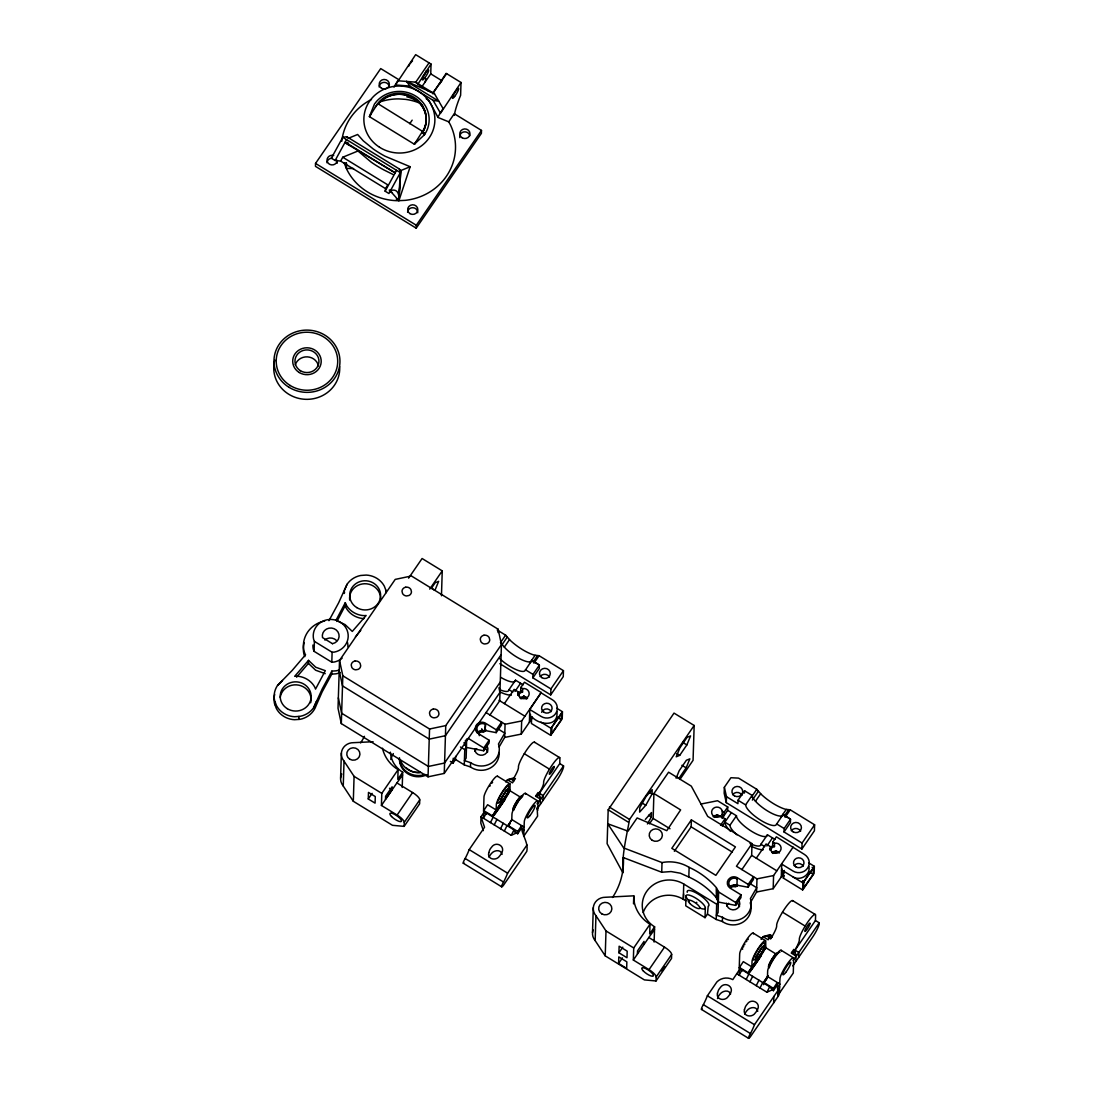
<?xml version="1.0" encoding="UTF-8"?>
<svg xmlns="http://www.w3.org/2000/svg" width="1093" height="1093" viewBox="0 0 1093 1093"><rect width="100%" height="100%" fill="white"/><g stroke="black" fill="none" stroke-linecap="round" stroke-linejoin="round"><path stroke-width="1.5" d="M477.381 733.034A5.397 5.096 1.8 0 1 485.019 731.272L484.95 730.479L496.195 732.652L496.277 729.823L485.879 723.443L484.978 729.905L485.661 730.616L481.753 730.78L481.794 729.099L481.753 730.78L478.529 732.296M353.531 168.541L346.399 168.418L346.467 163.021M399.287 168.95L400.339 172.626L388.917 193.516L385.146 191.193L385.597 188.665L340.62 161.054L335.127 160.507L331.343 158.184L342.778 137.308L346.754 136.721L399.287 168.95L400.789 170.563L398.918 200.661L396.308 199.049M685.98 896.028L685.748 905.837L705.026 917.669L707.458 914.103L708.209 906.234A13.034 3.703 34.5 0 0 699.602 894.962A13.034 3.703 34.5 0 0 687.224 892.284M778.066 995.176L777.164 982.716L779.678 984.26L779.405 993.223L778.353 996.037L750.372 1036.765A5.014 0.861 -58.5 0 1 748.473 1038.008A5.014 0.861 -58.5 0 1 750.481 1033.568A28.691 4.932 -58.5 0 0 754.484 1024.688L778.544 989.684L779.61 986.856L777.082 985.299L773.393 990.682L769.663 986.774L741.942 969.764L739.374 969.805L732.816 979.615A12.993 12.255 1.8 0 0 716.871 981.965L707.376 995.778A28.691 4.932 -58.5 0 1 703.373 1004.658A5.014 0.861 -58.5 0 0 701.433 1008.689A5.014 0.861 -58.5 0 0 702.293 1008.962M340.592 778.052L341.371 753.145M404.137 826.376L404.26 822.373A8.307 2.364 34.5 0 0 397.101 815.064L381.43 805.445L396.909 782.916L412.58 792.534A8.293 2.35 34.5 0 1 419.739 799.844L419.616 803.847L404.137 826.376L392.483 825.311L353.312 801.278L343.257 786.017L344.022 761.111A11.996 11.326 1.8 0 1 353.449 742.68L373.123 741.737M344.022 761.111L354.077 776.358L353.312 801.278M497.93 728.908L504.788 733.116L498.476 743.991A18.007 16.982 1.8 0 1 491.768 762.9A18.007 16.982 1.8 0 1 470.605 762.654L464.416 760.591L466.137 758.105L466.465 747.448L465.304 745.139L465.454 740.303M466.629 738.964L466.465 747.448L483.721 750.782L489.036 743.062L489.118 740.234L478.734 733.854L479.376 732.911A5.397 5.096 1.8 0 1 477.778 725.861A5.397 5.096 1.8 0 1 485.237 724.386L485.019 731.272L481.794 730.452M483.721 750.782L483.816 747.954L489.118 740.234M500.102 689.014L499.733 700.763L489.951 714.986M537.77 810.35L538.002 801.675A12.61 2.172 -58.5 0 0 531.28 807.454A12.61 2.172 -58.5 0 0 524.298 821.608L523.711 836.309L537.592 816.129L537.114 807.413M592.515 932.657L593.28 907.736M656.046 980.967L656.169 976.964A8.307 2.364 34.5 0 0 649.023 969.655L633.339 960.037L648.818 937.507L664.503 947.139A8.293 2.35 34.5 0 1 671.649 954.449L671.526 958.438L656.046 980.967L644.392 979.902L605.221 955.869L595.166 940.608L595.945 915.702A11.996 11.326 1.8 0 1 605.358 897.271L633.776 895.823L634.364 902.804A36.001 33.965 1.8 0 0 650.007 924.254L649.707 933.928L654.598 926.809A27.011 25.481 1.8 0 1 646.523 891.642A27.011 25.481 1.8 0 1 683.753 884.018L716.68 904.239L716.202 919.473L722.377 921.549A18.007 16.982 1.8 0 0 743.541 921.795A18.007 16.982 1.8 0 0 750.263 902.886L756.575 892.011L756.984 878.854L736.45 866.243L752.011 843.605L707.704 816.416L691.295 786.127L668.588 772.191L653.915 793.518L653.136 818.425L649.406 823.849M595.945 915.702L606 930.949L605.221 955.869M749.839 883.499L756.711 887.721L750.399 898.596A18.007 16.982 1.8 0 1 743.677 917.505A18.007 16.982 1.8 0 1 722.514 917.259L716.339 915.183L718.046 912.696L718.374 902.053L716.407 897.736A78.259 73.846 1.7 0 0 688.822 877.023L689.123 867.364A36.001 33.965 1.8 0 0 662.016 862.582L623.679 847.936L607.735 823.767L608.186 809.817L674.012 713.101L694.164 725.479L693.058 760.332L679.969 779.391M674.34 851.31L691.159 826.855L691.377 819.873L735.425 846.911L715.86 875.356L671.812 848.318L691.377 819.873M689.123 867.364L689.765 867.664A78.259 73.846 1.7 0 1 716.257 887.557L716.393 898.036M717.213 899.73L717.514 890.071L716.707 888.076M717.514 890.071L718.593 891.956L718.374 902.053L735.644 905.373L740.945 897.654L741.04 894.825L730.643 888.445L731.285 887.516A5.397 5.096 1.8 0 1 729.687 880.466A5.397 5.096 1.8 0 1 737.16 878.977L737.802 878.034L748.186 884.415L748.104 887.243L736.108 885.029L729.741 887.434M735.644 905.373L735.726 902.545L741.04 894.825M736.887 884.497L736.942 885.863A5.397 5.096 1.8 0 0 729.659 887.092M741.874 869.577L751.656 855.354L752.011 843.605M778.353 996.037L778.544 989.684M274.93 704.725L275.026 701.733M399.054 79.844L380.719 68.586L315.535 163.417L315.453 166.341L416.214 228.177L481.398 133.346L481.494 130.422L454.278 113.727L448.717 121.829L450.302 124.629A57.014 53.776 1.8 0 1 405.161 200.361L398.016 200.702A57.014 53.776 1.8 0 1 346.713 169.224L344.145 162.912M298.854 719.399L298.949 716.407M296.586 677.195L308.431 663.369L308.527 660.377L315.74 667.236L325.318 670.678L315.535 689.109L314.839 687.251A21.532 20.316 1.8 0 0 296.749 676.157L294.673 676.307L308.527 660.377M342.136 658.177A17.488 16.491 1.8 0 1 334.075 662.044L331.807 662.208L314.087 651.332L314.388 641.372L313.623 639.337A17.488 16.491 1.8 0 1 327.053 619.799A17.488 16.491 1.8 0 1 347.82 632.546A17.488 16.491 1.8 0 1 334.39 652.084L332.108 652.248L314.388 641.372M331.807 662.208L332.108 652.248M274.698 694.397A21.532 20.316 1.8 0 0 274.521 703.619L276.406 708.619A21.532 20.316 1.8 0 0 294.482 719.713L300.083 719.317A21.532 20.316 1.8 0 0 316.068 705.75L322.107 691.951L331.78 674.121L331.862 671.129L336.07 670.829A26.997 25.467 1.8 0 0 338.803 670.146M339.527 660.418L338.024 708.237L341.317 723.607L428.046 776.836L444.25 773.42L499.938 692.402L501.441 644.569L498.148 629.213L411.419 575.984L395.215 579.399L339.527 660.418L342.819 675.788L341.317 723.607M363.969 618.624A21.532 20.316 1.8 0 1 345.894 607.53L345.279 602.694L336.261 619.799M368.273 798.969L368.478 792.398L375.282 796.565L375.077 803.136L368.273 798.969L372.126 793.368M385.706 593.062L385.802 590.07M381.43 805.445L381.799 793.368L398.098 769.663A36.001 33.965 1.8 0 1 382.454 748.213M392.018 789.802L392.114 786.81L385.597 796.305L385.501 799.284L392.018 789.802L389.504 788.258M415.654 82.317L429.03 62.847M417.649 84.516L431.038 64.077L415.668 54.65L395.502 84.953L409.834 86.074L433.06 100.324L438.812 101.225L406.569 81.442L409.834 86.074M396.909 782.916L402.593 775.019M398.098 769.663L397.797 779.323L402.689 772.205A27.011 25.481 1.8 0 1 390.379 752.162M416.214 228.177L416.31 225.254L481.494 130.422M402.21 787.466L402.689 772.205M421.707 87.003L430.738 73.859L431.038 64.077M432.76 93.793L446.149 73.354L461.014 82.481L460.618 95.296A82.481 14.195 -58.5 0 0 454.333 115.38M426.215 98.698L428.921 100.406L438.006 117.47L448.717 121.829M428.046 776.836L429.549 729.004L342.819 675.788M441.463 595.781L442.241 570.874L422.089 558.509L408.591 578.156M444.25 773.42L445.753 725.602L501.441 644.569M450.357 761.384L453.103 763.064L453.253 758.187M453.103 763.064L455.549 759.512L455.644 756.411M464.047 742.625A78.259 73.846 1.7 0 1 464.484 743.144L465.29 745.44M499.146 752.476A18.007 16.982 1.8 0 1 489.705 768.324A18.007 16.982 1.8 0 1 470.468 766.958L464.279 764.881L464.771 749.634L466.369 747.311M470.468 766.958L470.605 762.654M479.281 735.671L479.376 732.911M483.543 811.389L483.994 796.865A12.61 2.172 -58.5 0 1 490.552 783.353A12.61 2.172 -58.5 0 1 497.657 776.495M509.871 790.034L496.167 809.968L487.601 804.721L483.762 810.596L483.543 818.315L486.262 812.85L513.97 829.86L516.429 832.989L511.251 835.325L481.016 816.772L483.68 812.891L486.262 812.85L486.207 814.449M492.301 816.553L510.035 790.772A31.861 5.479 -58.5 0 1 492.301 816.553L496.167 809.968L496.345 804.448A12.61 2.172 -58.5 0 1 503.326 790.294A12.61 2.172 -58.5 0 1 510.048 784.514L510.035 790.772L521.388 797.74M498.053 632.574L498.148 629.213M499.132 746.929L504.665 737.42L505.075 724.263L485.961 712.527M508.887 825.051A31.861 5.479 -58.5 0 1 507.917 826.144L511.784 819.559L511.961 814.025A12.61 2.172 -58.5 0 1 518.943 799.871A12.61 2.172 -58.5 0 1 525.665 794.092M541.213 692.921L552.552 699.875A10.506 9.905 1.8 0 1 555.654 713.579A10.506 9.905 1.8 0 1 541.144 716.462L529.804 709.507L541.226 692.511L524.449 682.223L520.814 687.497L522.645 688.631L522.55 692.006A5.397 5.096 1.8 0 0 518.533 695.408L517.932 691.705M518.519 695.503L518.629 692.129L514.147 689.382L504.379 703.605M517.822 695.08L520.705 690.885L520.814 687.497M511.251 835.325L513.97 829.86L513.915 831.445L517.699 833.768L517.768 831.459L521.47 825.802L523.998 827.346M504.665 737.42L521.252 734.113L521.662 720.97L541.226 692.511M521.47 825.802C521.293 834.615 528.807 842.279 526.785 851.365L503.49 885.262A5.014 0.861 -58.5 0 1 501.578 886.505A5.014 0.861 -58.5 0 1 503.586 882.065A28.691 4.932 -58.5 0 0 507.603 873.184L526.99 844.985M529.408 722.254L529.818 709.111M530.214 721.079L530.433 714.303M499.856 663.683L550.722 694.888L550.913 688.918L532.878 677.851L532.988 674.395L539.355 665.131L531.949 660.281L524.845 670.897A18.444 5.233 34.5 0 1 499.829 658.71M556.924 711.803C558.742 727.624 538.466 725.055 531.635 716.53L531.417 723.498L550.735 735.343L562.226 718.811L562.444 711.734L556.692 708.196M540.448 804.147L539.355 793.258L559.753 763.597L559.917 758.515A15.001 2.582 -58.5 0 0 550.394 767.696A63.818 10.985 -58.5 0 1 549.465 769.158L549.396 769.294A15.001 2.582 -58.5 0 0 543.658 782.752L543.645 783.121A12.324 2.118 -58.5 0 1 537.25 796.332L535.57 796.169L540.611 799.27L563.537 765.906L559.753 763.597M542.989 800.459L543.139 795.581L539.355 793.258L537.25 796.332M550.735 735.343L550.954 728.28L562.444 711.734M561.255 719.727L561.46 713.456L551.924 727.159L551.719 733.43L561.255 719.727L557.102 717.186M497.206 630.005L505.622 635.17L510.24 640.348A22.502 6.394 34.5 0 0 534.327 655.131L539.081 655.704L563.455 670.665L563.264 676.635L550.722 694.888M563.537 765.906L563.496 767.136A12.61 2.172 -58.5 0 1 557.389 779.514L537.1 809.025M618.597 963.466L618.802 956.894L626.863 961.84L626.658 968.412L618.597 963.466L622.45 957.864M618.925 952.795L619.13 946.21L627.191 951.17L626.986 957.741L618.925 952.795L622.778 947.18M694.164 725.479L629.554 819.463C626.467 836.896 621.78 854.617 622.901 872.842L607.121 843.687L607.735 823.767L628.051 831.158L637.137 817.933L666.785 830.68L680.625 809.913L653.915 793.518M633.516 903.87L633.776 895.823M633.339 960.037L633.721 947.959L650.007 924.254M637.424 953.888L637.52 950.896L644.037 941.415L643.941 944.393M647.411 823.958L651.332 816.949L651.469 812.564L645.335 819.408M652.056 794.051L652.193 789.665L646.059 796.51L639.774 807.727L639.637 812.113L645.772 805.268L652.056 794.051L649.256 792.329M648.818 937.507L654.516 929.61M654.12 942.057L654.598 926.809M688.822 877.023L680.324 873.198L671.088 871.558L661.716 872.241L662.016 862.582M685.817 900.823L683.275 899.279L683.753 884.018M683.453 899.375L683.617 893.896M705.026 917.669L705.327 907.9M719.672 816.088L716.817 814.64M718.279 901.916L716.68 904.239M722.036 817.14A5.397 5.096 1.8 0 0 722.172 814.517L722.282 811.129A5.397 5.096 1.8 0 0 714.972 807.454A5.397 5.096 1.8 0 0 712.431 814.872A5.397 5.096 1.8 0 0 720.615 815.979L725.001 818.78L724.891 822.155A24.456 6.954 34.5 0 0 730.288 831.131M724.358 787.274L724.167 793.245L726.298 802.645L801.879 849.029L814.422 830.776L814.613 824.791L790.239 809.831L785.484 809.271A22.502 6.394 34.5 0 1 761.397 794.488L756.78 789.296L738.567 778.12L730.916 777.724L724.358 787.274L726.49 796.674L726.298 802.645M700.968 804.038L717.568 800.732L727.747 806.976L724.112 812.263L724.003 815.638L722.172 814.517M722.377 921.549L722.514 917.259M722.077 818.438L727.637 810.35L727.747 806.976M801.879 849.029L802.071 843.045L784.036 831.978L790.403 822.715L790.512 819.258L783.107 814.408L782.52 815.542A18.444 5.233 34.5 0 1 767.423 810.897A18.444 5.233 34.5 0 1 752.612 797.18L752.107 795.39L744.565 790.758L738.035 800.24L737.925 803.683L726.49 796.674M737.16 878.977L736.942 885.863L733.663 885.371L736.942 885.863L737.584 884.934M744.483 793.053L744.565 790.758M739.237 968.302L739.688 953.779A12.61 2.172 -58.5 0 1 746.669 939.625A12.61 2.172 -58.5 0 1 753.391 933.846M765.565 946.948L751.861 966.881L743.295 961.635L739.455 967.51L739.237 975.229L741.942 969.764L741.901 971.363M747.995 973.467L765.728 947.686A31.861 5.479 -58.5 0 1 747.995 973.467L751.861 966.881L752.039 961.362A12.61 2.172 -58.5 0 1 759.02 947.207A12.61 2.172 -58.5 0 1 765.742 941.428L765.728 947.686L777.082 954.654M763.57 984.656L763.638 982.347L767.477 976.473L767.655 970.939A12.61 2.172 -58.5 0 1 774.636 956.785A12.61 2.172 -58.5 0 1 781.358 951.006M781.714 864.098L793.053 871.066A10.506 9.905 1.8 0 0 807.577 868.17A10.506 9.905 1.8 0 0 804.462 854.466L776.358 836.814L772.737 842.102L772.628 845.476L769.732 849.671L770.428 850.108L770.538 846.72L766.07 843.974L756.288 858.21M756.575 892.011L773.175 888.705L773.584 875.561L793.135 847.116M770.428 850.108L770.456 849.999A5.397 5.096 1.8 0 1 774.459 846.597L774.568 843.222L772.737 842.102M773.393 990.682L773.461 988.373L777.164 982.716M773.666 1002.882L773.871 996.488M778.366 852.103L775.511 850.655M781.317 876.859L781.727 863.702M782.137 875.671L782.287 870.807M784.036 831.978L784.146 828.535L790.512 819.258L783.107 814.408L776.003 825.024A18.444 5.233 34.5 0 1 760.906 820.378A18.444 5.233 34.5 0 1 746.095 806.661L745.59 804.872L738.035 800.24M779.678 984.26L779.992 978.522A12.61 2.172 -58.5 0 1 786.974 964.368A12.61 2.172 -58.5 0 1 793.696 958.588L793.286 973.043L779.405 993.223M783.326 878.089L783.544 871.121L802.863 882.871L802.645 889.948L783.326 878.089L784.187 875.616M792.876 876.832C799.693 881.368 811.02 875.192 808.847 866.394M796.141 961.061L795.048 950.172M798.682 957.372L798.833 952.495L793.791 949.393L791.264 953.082L796.305 956.184L819.217 922.82L815.446 920.511L815.61 915.428A15.001 2.582 -58.5 0 0 806.087 924.61A63.818 10.985 -58.5 0 1 805.158 926.072L805.09 926.208A15.001 2.582 -58.5 0 0 799.352 939.666L799.338 940.035A12.324 2.118 -58.5 0 1 792.944 953.246L791.687 952.468M813.37 868.047L803.833 881.75L803.642 888.022L813.178 874.318L813.37 868.047L812.113 867.282M808.601 862.801L814.353 866.325L814.135 873.403L802.645 889.948M819.217 922.82L819.19 924.05A12.61 2.172 -58.5 0 1 813.083 936.428L792.794 965.939M398.972 198.543L400.789 170.563L410.162 166.723L398.918 200.661L389.34 189.922M316.437 701.337L313.746 707.54A21.532 20.316 1.8 0 1 300.179 716.325L294.577 716.735A21.532 20.316 1.8 0 1 276.502 705.627L274.616 700.627A21.532 20.316 1.8 0 1 277.581 685.352L282.486 680.515M344.391 590.466L347.068 584.263A21.532 20.316 1.8 0 1 360.635 575.478L366.237 575.068A21.532 20.316 1.8 0 1 384.326 586.162L386.212 591.163M344.295 593.444L344.568 592.023M518.629 692.129L518.383 693.331A5.397 5.096 1.8 0 0 523.984 698.7A5.397 5.096 1.8 0 0 529.135 693.003A5.397 5.096 1.8 0 0 522.645 688.631M770.538 846.72L770.305 847.936A5.397 5.096 1.8 0 0 775.893 853.291A5.397 5.096 1.8 0 0 781.058 847.594A5.397 5.096 1.8 0 0 774.568 843.222M425.163 81.961L425.969 78.71M717.5 998.565L718.224 996.693A12.378 11.681 1.8 0 1 719.986 994.138C722.391 990.873 728.853 989.233 730.602 993.961M422.608 131.42L377.727 103.548L369.393 116.637L414.37 144.235L424.48 134.726L426.215 131.802A29.784 28.104 1.8 0 0 415.559 95.993A29.784 28.104 1.8 0 0 376.593 101.348L374.475 104.04L369.393 116.637L371.101 114.15M686.855 744.934L690.571 735.931L687.101 737.351L679.928 747.776L676.225 756.793L679.696 755.372L686.855 744.934L682.66 742.366M676.116 778.216L679.204 770.702L686.377 760.263L689.847 758.856L686.144 767.86L678.972 778.298L676.171 776.576M347.068 584.263L338.625 602.844L328.952 620.674M313.746 707.54L322.203 688.959L331.862 671.129M489.077 857.254L489.486 856.325A12.378 11.681 1.8 0 1 491.249 853.77C493.749 850.135 501.059 848.947 502.083 854.371M744.77 1014.167L745.18 1013.238A12.378 11.681 1.8 0 1 746.943 1010.683C749.443 1007.049 756.752 1005.861 757.777 1011.285M345.197 605.672L336.904 621.466M490.47 822.578L493.189 817.099M494.241 824.887L496.96 819.422M500.539 828.754L503.258 823.289M504.324 831.076L507.043 825.598M746.164 979.492L748.883 974.013M749.935 981.801L752.653 976.336M756.233 985.667L758.952 980.202M760.018 987.99L762.736 982.511M736.709 973.685L766.944 992.239L769.663 986.774M534.682 742.53A15.001 2.582 -58.5 0 0 525.2 752.244A63.818 10.985 -58.5 0 1 524.285 753.692L524.203 753.842A15.001 2.582 -58.5 0 0 518.465 767.3L518.451 767.655A12.324 2.118 -58.5 0 1 512.48 780.238L513.737 781.003L515.431 778.544L507.439 779.774A12.324 2.118 -58.5 0 1 505.799 781.973M792.89 900.987A15.001 2.582 -58.5 0 0 783.408 910.701A63.818 10.985 -58.5 0 1 782.492 912.149L782.41 912.3A15.001 2.582 -58.5 0 0 776.686 925.757L776.672 926.113A12.324 2.118 -58.5 0 1 770.688 938.696L768.174 937.152L769.868 934.679L772.382 936.223L770.688 938.696M335.127 160.507L346.549 139.617M385.146 191.193L396.568 170.317M340.62 161.054L342.765 157.228L357.971 150.998L371.183 162.147A31 6.995 29.2 0 0 383.807 169.893L393.33 174.62M385.597 188.665L387.742 184.826L342.765 157.228M375.295 107.1L378.847 102.127A26.874 25.358 1.8 0 1 414.001 97.304A26.874 25.358 1.8 0 1 423.619 129.616L414.37 144.235L416.078 141.748M394.026 87.085L397.729 80.759L415.408 82.125L434.549 93.875L443.075 108.576L438.033 116.869M409.725 123.714L412.17 120.162M446.654 73.668L432.787 92.973M461.014 82.481L440.534 113.221L433.06 100.324M429.713 589.113L442.241 570.874M431.598 587.966L435.178 582.76L438.648 581.339L434.946 590.343L430.751 587.774M500.444 642.684L505.622 635.17M502.042 644.706L507.207 637.178M504.324 647.138L509.502 639.61M501.127 654.693L445.425 735.712L429.235 739.128L342.492 685.898L339.213 670.528M397.101 815.064L412.58 792.534M500.266 682.018L444.578 763.037L428.374 766.453L341.644 713.223L338.352 697.853M404.26 822.373L419.739 799.857M499.925 689.751A18.444 5.233 34.5 0 0 508.996 689.669L515.513 680.188L523.082 684.819M529.914 662.836L535.078 655.308M485.825 729.455L483.721 732.228A18.007 16.982 1.8 0 0 479.212 732.173M481.753 730.78L485.019 731.272L485.661 730.329M533.124 662.003L537.428 655.732M533.917 663.219L539.081 655.704M514.981 691.404L520.569 683.275M496.277 729.823L501.578 722.104L501.496 724.932L496.195 732.652M532.878 677.851L539.245 668.588L539.355 665.131L531.949 660.281L531.362 661.402A18.444 5.233 34.5 0 1 516.265 656.77A18.444 5.233 34.5 0 1 501.455 643.053L500.949 641.263M530.419 714.603L529.599 715.792L531.622 717.022M550.913 688.918L563.455 670.665M521.252 734.113L531.99 718.484M464.006 862.896A5.014 0.861 -58.5 0 1 463.268 862.445A5.014 0.861 -58.5 0 1 465.181 858.497A28.691 4.932 -58.5 0 0 469.198 849.616L484.554 827.264L481.016 816.772L480.824 823.152L483.352 830.639M509.857 790.335L492.328 815.856L483.762 810.596M494.118 815.433L505.321 799.147M511.633 820.064L507.944 825.434L517.768 831.459M507.917 826.144L509.789 823.425M517.699 833.768L521.388 828.385L523.916 829.942L522.55 831.91M720.56 825.242L725.001 818.78M722.227 826.035L731.408 812.673M736.969 834.833A18.444 5.233 34.5 0 1 729.946 825.256L736.463 815.774L727.637 810.35M745.59 804.872L752.107 795.39M751.615 796.824L756.78 789.296M752.339 800.09L758.364 791.318M755.482 801.265L760.66 793.75M649.023 969.655L664.503 947.139M656.169 976.964L671.649 954.449M661.743 970.871L664.544 966.799M750.03 843.523A18.444 5.233 34.5 0 0 760.906 844.261L767.423 834.779L774.992 839.424M781.071 816.963L786.236 809.448M784.282 816.129L788.6 809.872M785.075 817.359L790.239 809.831M766.89 846.009L772.478 837.88M748.186 884.415L753.501 876.695L753.405 879.523L748.104 887.243M782.328 869.195L781.522 870.383L783.531 871.613L784.35 870.438M802.071 843.045L814.613 824.791M773.175 888.705L783.913 873.088M802.863 882.871L814.353 866.325M765.592 947.399L748.022 972.77L739.455 967.51M749.812 972.346L761.015 956.061M768.256 975.639L763.638 982.347L773.461 988.373M768.283 976.268L763.611 983.058A31.861 5.479 -58.5 0 0 764.581 981.965M792.944 953.246L815.446 920.511M512.48 780.238L514.175 777.765L507.439 779.774L512.48 782.861A12.324 2.118 -58.5 0 0 513.737 781.003M535.994 795.554L538.098 792.48M305.548 654.748L292.118 670.501L277.581 685.352M355.403 636.905L360.772 630.374M520.937 698.837L523.875 697.43L526.635 699.137M714.153 817.414L717.09 816.006M772.847 853.442L775.784 852.034M766.944 992.239L772.123 989.903M769.868 934.679L763.133 936.687A12.324 2.118 -58.5 0 1 761.097 939.379M429.549 729.004L445.753 725.602M505.075 724.263L521.662 720.97M756.984 878.854L773.584 875.561M769.13 935.758L763.133 936.687L768.174 939.775A12.324 2.118 -58.5 0 0 769.431 937.917L771.125 935.458L769.13 935.758L771.644 937.302M331.78 674.121L335.975 673.821A26.997 25.467 1.8 0 0 340.046 672.687M415.108 100.952L418.373 101.307M325.222 673.671L315.645 670.228L308.431 663.369M406.774 96.799L407.252 96.894A31.342 29.566 1.8 0 1 417.827 101.731M735.808 886.847L735.63 886.819A18.007 16.982 1.8 0 0 731.121 886.765M734.496 885.18L736.942 885.863L736.873 885.084M410.162 166.723L385.05 156.217A27.967 6.312 29.2 0 1 373.178 148.921L363.313 140.86L357.63 134.494L348.257 138.333L346.754 136.721M612.531 897.49A73.19 69.037 1.8 0 0 623.434 858.661L623.379 857.595L661.716 872.241M406.569 81.442L432.787 92.796M338.707 621.685L345.074 624.568L352.288 631.426L366.141 615.496L364.065 615.646A21.532 20.316 1.8 0 1 345.989 604.538L345.279 602.694M427.349 90.473L434.549 93.875M735.316 885.057L736.942 885.863L736.108 885.029M683.275 899.279L682.005 898.555A26.997 25.467 1.8 0 0 643.176 912.546M430.738 73.859L441.722 80.609M342.778 137.308L400.339 172.626L398.863 196.658A146.107 25.139 -58.5 0 0 389.381 190.974M345.169 142.828L395.174 172.844L345.169 142.158L348.954 145.15L347.752 142.391M389.573 190.961L392.401 192.696M315.535 163.417L416.31 225.254M676.895 753.651L679.696 755.372M681.936 765.291L686.144 767.86M525.432 669.763L532.988 674.395M776.59 823.903L784.146 828.535M722.282 811.129L724.112 812.263M520.705 690.885L522.55 692.006M772.628 845.476L774.459 846.597M523.615 695.763L526.443 697.812L523.602 696.063M809.011 871.777L813.178 874.318M508.996 689.669L512.781 691.992M724.891 822.155L729.946 825.256M760.906 844.261L764.69 846.583M802.576 880.972L803.833 881.75M802.563 881.368L803.82 882.147L802.399 881.614M540.967 722.145L550.954 728.28M498.954 700.285L524.927 716.229M751.656 855.354L776.836 870.82M691.159 826.855L732.365 852.144M641.577 802.699L645.772 805.268M534.504 742.188L559.698 757.654M792.712 900.646L815.392 914.568M648.532 815.228L651.332 816.949M653.136 818.425L670.009 828.767M524.285 753.692L549.465 769.158M782.492 912.149L805.158 926.072M609.402 807.099L629.554 819.463M608.186 809.817L628.338 822.182M468.2 738.362L483.816 747.954M735.726 902.545L718.593 891.956M460.495 747.011L464.771 749.634M497.52 776.208L509.857 783.79M525.473 793.368L537.824 800.95M753.214 933.121L765.551 940.704M781.167 950.282L793.518 957.864M511.784 819.559L524.134 827.128M767.477 976.473L779.828 984.042M354.077 776.358L381.799 793.368M606 930.949L633.721 947.959M469.198 849.616L507.603 873.184M707.376 995.778L754.484 1024.688M465.181 858.497L503.586 882.065M703.373 1004.658L750.481 1033.568M463.295 863.251L501.701 886.819M701.474 1009.426L748.582 1038.336M707.458 914.103L716.202 919.473M455.549 759.512L464.279 764.881M415.408 82.125L420.34 85.951M421.898 132.335L424.48 134.726L422.704 131.146M422.923 131.584L425.122 133.647M484.199 730.438L485.019 731.272M623.379 857.595L623.925 858.592M464.484 743.144L465.304 745.139M314.087 651.332L313.308 649.297A17.488 16.491 1.8 0 1 312.953 645.007M305.425 654.898L304.004 651.155A26.997 25.467 1.8 0 1 324.744 620.974M304.851 656.633L303.909 654.133A26.997 25.467 1.8 0 1 304.141 642.561M794.42 951.088L796.305 956.184A12.324 2.118 -58.5 0 1 793.094 960.364M538.726 794.174L540.611 799.27A12.324 2.118 -58.5 0 1 537.032 803.847M498.954 687.784L499.938 692.402M346.03 163.076L346.44 166.3M732.611 794.72A5.397 5.096 1.8 0 1 741.956 795.198M791.305 830.748A5.397 5.096 1.8 0 1 800.65 831.226M794.174 865.738A5.246 4.946 1.8 0 1 803.246 866.202M738.117 899.484A6.599 6.23 1.8 0 1 735.439 909.513A6.599 6.23 1.8 0 1 726.626 903.296M726.804 906.001A6.599 6.23 1.8 0 1 728.662 903.296M736.682 902.722A6.599 6.23 1.8 0 1 739.537 906.644M729.946 888.022A6.599 6.23 1.8 0 1 730.042 877.952M730.739 877.542A6.599 6.23 1.8 0 1 737.106 877.611M763.297 849.712A24.456 6.954 34.5 0 1 751.533 846.378M595.166 940.608A11.996 11.326 1.8 0 1 593.103 929.87M767.423 834.779A18.444 5.233 34.5 0 1 751.752 831.404A18.444 5.233 34.5 0 1 736.463 815.774M771.822 852.581A5.397 5.096 1.8 0 1 779.446 852.977M687.757 899.402A11.531 3.279 34.5 0 1 690.571 895.55A11.531 3.279 34.5 0 1 704.193 905.318A11.531 3.279 34.5 0 1 699.657 907.955M689.396 901.124A11.531 3.279 34.5 0 1 688.522 900.249M713.128 816.567A5.397 5.096 1.8 0 1 720.752 816.949M696.828 902.531A3.607 1.025 34.5 0 1 696.46 902.326M769.035 965.502A7.35 1.271 -58.5 0 1 772.314 958.739A7.35 1.271 -58.5 0 1 776.536 953.779M768.953 967.209A8.402 1.448 -58.5 0 1 772.218 958.547A8.402 1.448 -58.5 0 1 777.506 953.806M761.848 947.166A7.35 1.271 -58.5 0 1 757.08 955.2M756.616 955.76A7.35 1.271 -58.5 0 1 755.782 956.662M769.158 967.947A10.206 1.762 -58.5 0 1 770.087 965.515M770.538 964.532A10.206 1.762 -58.5 0 1 776.317 955.268M776.959 954.476A10.206 1.762 -58.5 0 1 778.612 952.782M779.049 952.468A10.206 1.762 -58.5 0 1 779.896 952.331M766.617 979.533A31.861 5.479 -58.5 0 1 766.261 979.956M755.277 959.148A10.206 1.762 -58.5 0 1 756.943 951.211A10.206 1.762 -58.5 0 1 764.376 943.819M742.584 949.27A7.35 1.271 -58.5 0 1 742.693 948.833M743.363 947.085A7.35 1.271 -58.5 0 1 743.677 946.388M744.47 944.871A7.35 1.271 -58.5 0 1 744.907 944.079M746.369 941.742A7.35 1.271 -58.5 0 1 746.874 941.018M747.844 939.707A7.35 1.271 -58.5 0 1 748.309 939.133M513.259 810.296A8.402 1.448 -58.5 0 1 516.811 801.196A8.402 1.448 -58.5 0 1 521.703 797.398M513.696 810.309A10.206 1.762 -58.5 0 1 518.574 801.183M519.271 800.172A10.206 1.762 -58.5 0 1 520.623 798.355M521.265 797.562A10.206 1.762 -58.5 0 1 521.867 796.879M522.427 796.319A10.206 1.762 -58.5 0 1 522.919 795.868M506.373 789.665A7.35 1.271 -58.5 0 1 500.922 798.846M500.485 799.338A7.35 1.271 -58.5 0 1 500.088 799.748M520.268 797.234A7.35 1.271 -58.5 0 1 521.293 797.33M513.45 808.151A7.35 1.271 -58.5 0 1 519.899 797.548M489.691 786.373A7.35 1.271 -58.5 0 1 490.17 785.594M491.672 783.421A7.35 1.271 -58.5 0 1 492.615 782.219M500.129 801.661A10.206 1.762 -58.5 0 1 498.271 800.199A10.206 1.762 -58.5 0 1 505.226 788.49A10.206 1.762 -58.5 0 1 508.532 787.506M509.884 823.876A31.861 5.479 -58.5 0 1 509.215 824.668M540.147 676.608A5.397 5.096 1.8 0 1 549.492 677.086M515.513 680.188A18.444 5.233 34.5 0 1 500.813 677.387M478.037 733.43A6.599 6.23 1.8 0 1 475.701 726.435M476.015 725.711A6.599 6.23 1.8 0 1 476.411 725.028M476.903 724.413A6.599 6.23 1.8 0 1 478.119 723.347M478.83 722.938A6.599 6.23 1.8 0 1 485.183 723.019M364.434 736.327A73.19 69.037 1.8 0 1 360.608 742.898M343.257 786.017A11.996 11.326 1.8 0 1 341.754 773.967M511.387 695.121A24.456 6.954 34.5 0 1 499.61 691.773M474.895 751.41A6.599 6.23 1.8 0 1 476.753 748.705M484.759 748.118A6.599 6.23 1.8 0 1 487.628 752.052M487.191 746.232A6.599 6.23 1.8 0 1 482.696 755.14A6.599 6.23 1.8 0 1 474.717 748.705M519.899 697.99A5.397 5.096 1.8 0 1 527.536 698.372M541.663 712.308A5.246 4.946 1.8 0 1 551.337 711.611M390.775 759.485A26.997 25.467 1.8 0 1 393.316 753.583M349.692 600.098A15.48 14.605 1.8 0 1 364.488 583.744A15.48 14.605 1.8 0 1 380.528 599.142M311.04 700.23A15.48 14.605 1.8 0 1 310.658 702.744M280.232 697.375A15.48 14.605 1.8 0 1 296.353 684.846A15.48 14.605 1.8 0 1 311.04 698.96M347.506 642.506A17.488 16.491 1.8 0 1 347.875 646.796M324.771 639.992A8.402 7.924 1.8 0 1 336.644 640.607M341.808 141.202A57.014 53.776 1.8 0 1 371.483 99.477M378.888 103.193A26.779 25.262 1.8 0 1 413.919 98.37A26.874 25.344 1.8 0 1 423.592 130.613A26.779 25.262 1.8 0 0 413.919 98.37A26.874 25.344 1.8 0 0 378.82 103.125M379.093 86.921A5.096 4.809 1.8 0 1 384.449 82.371A5.096 4.809 1.8 0 1 389.286 87.44M420.846 104.136A31.342 29.566 1.8 0 1 422.663 105.925M380.569 101.704A54.008 50.947 1.8 0 1 398.89 98.903L405.653 99.381A54.008 50.947 1.8 0 1 418.742 102.715M408.536 66.386A5.848 1.011 -58.5 0 1 409.26 65.129M410.053 63.9A5.848 1.011 -58.5 0 1 410.449 63.326M410.845 62.779A5.848 1.011 -58.5 0 1 412.539 60.853M337.231 160.384A5.096 4.809 1.8 0 1 331.439 164.879A5.096 4.809 1.8 0 1 327.162 159.031A5.096 4.809 1.8 0 1 333.707 155.548M326.944 162.775A5.096 4.809 1.8 0 1 332.299 158.239M335.824 159.824A5.096 4.809 1.8 0 1 337.136 163.294M346.057 162.761A146.107 25.139 -58.5 0 1 346.331 164.415M459.811 137.636A5.096 4.809 1.8 0 1 463.733 131.939A5.096 4.809 1.8 0 1 469.785 135.655M407.566 212.247A5.096 4.809 1.8 0 1 412.908 207.711A5.096 4.809 1.8 0 1 417.745 212.766M426.297 70.621A5.848 1.011 -58.5 0 1 425.819 71.701M425.191 72.903A5.848 1.011 -58.5 0 1 423.674 75.39M423.278 75.977A5.848 1.011 -58.5 0 1 422.499 77.016M439.372 84.462A5.848 1.011 -58.5 0 1 439.741 83.833M440.534 82.603A5.848 1.011 -58.5 0 1 440.93 82.03M441.326 81.483A5.848 1.011 -58.5 0 1 442.078 80.527M339.691 366.633A33.009 31.137 1.8 0 1 303.335 399.164A33.009 31.137 1.8 0 1 274.849 360.075M295.315 364.679A11.996 11.326 1.8 0 1 318.473 365.868M424.958 774.39A18.759 17.693 1.8 0 1 399.491 758.761M420.231 772.464A16.955 15.985 1.8 0 1 406.541 768.092M420.491 772.45A18.759 17.693 1.8 0 1 400.421 760.141M427.062 774.664A18.759 17.693 1.8 0 1 407.99 773.885A18.759 17.693 1.8 0 1 399.464 757.736M488.749 852.745C486.986 859.631 496.495 861.12 499.597 856.01A12.378 11.681 1.8 0 0 501.345 853.455C506.264 846.337 495.826 840.435 491.454 847.376A12.378 11.681 1.8 0 0 489.691 849.944L488.749 852.745M717.486 993.113C715.724 999.999 725.233 1001.502 728.334 996.379A12.378 11.681 1.8 0 0 730.083 993.824C735.002 986.706 724.563 980.804 720.191 987.744A12.378 11.681 1.8 0 0 718.429 990.313L717.486 993.113M744.442 1009.659C742.68 1016.545 752.189 1018.034 755.29 1012.924A12.378 11.681 1.8 0 0 757.039 1010.369C761.958 1003.251 751.519 997.349 747.147 1004.289A12.378 11.681 1.8 0 0 745.385 1006.844L744.442 1009.659M405.694 587.214L404.533 587.583A4.563 4.304 1.8 0 0 402.005 591.258L402.552 593.499A4.864 4.577 1.8 0 0 406.541 595.958L408.932 595.507A4.563 4.304 1.8 0 0 411.46 591.832L410.927 589.592A4.864 4.577 1.8 0 0 406.924 587.132L405.694 587.214M354.924 661.074L353.763 661.443A4.563 4.304 1.8 0 0 351.236 665.118L351.782 667.372A4.864 4.577 1.8 0 0 355.771 669.818L358.162 669.367A4.563 4.304 1.8 0 0 360.69 665.705L360.144 663.451A4.864 4.577 1.8 0 0 356.154 661.005L354.924 661.074M483.967 635.238L482.805 635.62A4.563 4.304 1.8 0 0 480.278 639.296L480.824 641.536A4.864 4.577 1.8 0 0 484.814 643.982L487.205 643.545A4.563 4.304 1.8 0 0 489.732 639.87L489.199 637.629A4.864 4.577 1.8 0 0 485.196 635.17L483.967 635.238M433.197 709.111L432.036 709.48A4.563 4.304 1.8 0 0 429.508 713.155L430.041 715.396A4.864 4.577 1.8 0 0 434.044 717.855L436.435 717.404A4.563 4.304 1.8 0 0 438.962 713.729L438.416 711.488A4.864 4.577 1.8 0 0 434.427 709.029L433.197 709.111M332.491 643.695L322.503 637.574A8.402 7.924 1.8 0 1 328.966 628.174A8.402 7.924 1.8 0 1 338.939 634.309A8.402 7.924 1.8 0 1 332.491 643.695M810.063 923.489L810.05 923.325A4.796 0.82 -58.5 0 0 806.006 928.135A4.796 0.82 -58.5 0 0 806.21 930.457A4.796 0.82 -58.5 0 0 810.063 923.489M554.288 766.699L554.274 766.535A4.645 0.806 -58.5 0 0 550.366 771.193A4.645 0.806 -58.5 0 0 550.544 773.434A4.645 0.806 -58.5 0 0 554.288 766.699M734.4 795.8A5.397 5.096 1.8 0 0 742.734 791.81A5.397 5.096 1.8 0 0 734.879 786.987A5.397 5.096 1.8 0 0 734.4 795.8M793.094 831.814A5.397 5.096 1.8 0 0 801.429 827.825A5.397 5.096 1.8 0 0 793.573 823.002A5.397 5.096 1.8 0 0 793.094 831.814M652.07 840.244A6.599 6.23 1.8 0 0 662.358 835.571A6.599 6.23 1.8 0 0 652.89 829.491A6.599 6.23 1.8 0 0 652.07 840.244M601.683 913.816A6.599 6.23 1.8 0 0 611.861 908.939A6.599 6.23 1.8 0 0 602.257 903.037A6.599 6.23 1.8 0 0 601.683 913.816M795.909 866.913A5.246 4.946 1.8 0 0 803.997 863.033A5.246 4.946 1.8 0 0 796.36 858.347A5.246 4.946 1.8 0 0 795.909 866.913M643.435 971.103A6.995 1.995 34.5 0 0 653.259 976.022A6.995 1.995 34.5 0 0 646.059 968.74A6.995 1.995 34.5 0 0 643.435 971.103M689.847 903.474A7.009 1.995 34.5 0 0 699.711 908.42A7.009 1.995 34.5 0 0 692.511 901.124A7.009 1.995 34.5 0 0 689.847 903.474M759.252 956.238A7.35 1.271 -58.5 0 0 764.28 946.087A7.35 1.271 -58.5 0 0 757.654 954.64A7.35 1.271 -58.5 0 0 759.252 956.238M785.703 972.469A7.35 1.271 -58.5 0 0 790.731 962.318A7.35 1.271 -58.5 0 0 784.105 970.871A7.35 1.271 -58.5 0 0 785.703 972.469M759.089 956.799A8.402 1.448 -58.5 0 0 764.84 945.199A8.402 1.448 -58.5 0 0 757.271 954.968A8.402 1.448 -58.5 0 0 759.089 956.799M503.559 799.325A7.35 1.271 -58.5 0 0 508.587 789.173A7.35 1.271 -58.5 0 0 501.96 797.726A7.35 1.271 -58.5 0 0 503.559 799.325M503.395 799.885A8.402 1.448 -58.5 0 0 509.147 788.285A8.402 1.448 -58.5 0 0 501.578 798.054A8.402 1.448 -58.5 0 0 503.395 799.885M530.009 815.556A7.35 1.271 -58.5 0 0 535.037 805.404A7.35 1.271 -58.5 0 0 528.411 813.957A7.35 1.271 -58.5 0 0 530.009 815.556M541.937 677.687A5.397 5.096 1.8 0 0 550.271 673.698A5.397 5.096 1.8 0 0 542.415 668.875A5.397 5.096 1.8 0 0 541.937 677.687M349.76 759.211A6.599 6.23 1.8 0 0 359.939 754.334A6.599 6.23 1.8 0 0 350.347 748.445A6.599 6.23 1.8 0 0 349.76 759.211M391.513 816.498A6.995 1.995 34.5 0 0 401.35 821.417A6.995 1.995 34.5 0 0 394.149 814.148A6.995 1.995 34.5 0 0 391.513 816.498M543.986 712.322A5.246 4.946 1.8 0 0 552.088 708.442A5.246 4.946 1.8 0 0 544.451 703.755A5.246 4.946 1.8 0 0 543.986 712.322M287.254 708.674A15.48 14.605 1.8 0 0 311.136 697.238A15.48 14.605 1.8 0 0 288.62 683.426A15.48 14.605 1.8 0 0 287.254 708.674M356.742 607.585A15.48 14.605 1.8 0 0 380.61 596.15A15.48 14.605 1.8 0 0 358.094 582.337A15.48 14.605 1.8 0 0 356.742 607.585M424.644 78.095A5.848 1.011 -58.5 0 0 428.647 70.02A5.848 1.011 -58.5 0 0 423.374 76.824A5.848 1.011 -58.5 0 0 424.644 78.095M454.62 96.498A5.848 1.011 -58.5 0 0 458.623 88.41A5.848 1.011 -58.5 0 0 453.349 95.228A5.848 1.011 -58.5 0 0 454.62 96.498M379.462 147.2A35.509 33.5 1.8 0 0 434.795 122.047A35.509 33.5 1.8 0 0 383.862 89.339A35.509 33.5 1.8 0 0 379.462 147.2M381.512 88.287A5.096 4.809 1.8 0 0 389.368 84.516A5.096 4.809 1.8 0 0 381.963 79.967A5.096 4.809 1.8 0 0 381.512 88.287M462.12 137.759A5.096 4.809 1.8 0 0 469.99 133.988A5.096 4.809 1.8 0 0 462.571 129.439A5.096 4.809 1.8 0 0 462.12 137.759M409.971 213.627A5.096 4.809 1.8 0 0 417.84 209.856A5.096 4.809 1.8 0 0 410.421 205.306A5.096 4.809 1.8 0 0 409.971 213.627M289.03 387.305A33.009 31.137 1.8 0 0 339.923 362.917A33.009 31.137 1.8 0 0 291.927 333.461A33.009 31.137 1.8 0 0 289.03 387.305M299.209 372.494A14.25 13.444 1.8 0 0 321.192 361.961A14.25 13.444 1.8 0 0 300.466 349.241A14.25 13.444 1.8 0 0 299.209 372.494M300.438 370.718A11.996 11.326 1.8 0 0 318.937 361.838A11.996 11.326 1.8 0 0 301.49 351.126A11.996 11.326 1.8 0 0 300.438 370.718M290.246 385.528A30.754 29.005 1.8 0 0 337.669 362.808A30.754 29.005 1.8 0 0 292.951 335.36A30.754 29.005 1.8 0 0 290.246 385.528"/></g></svg>
